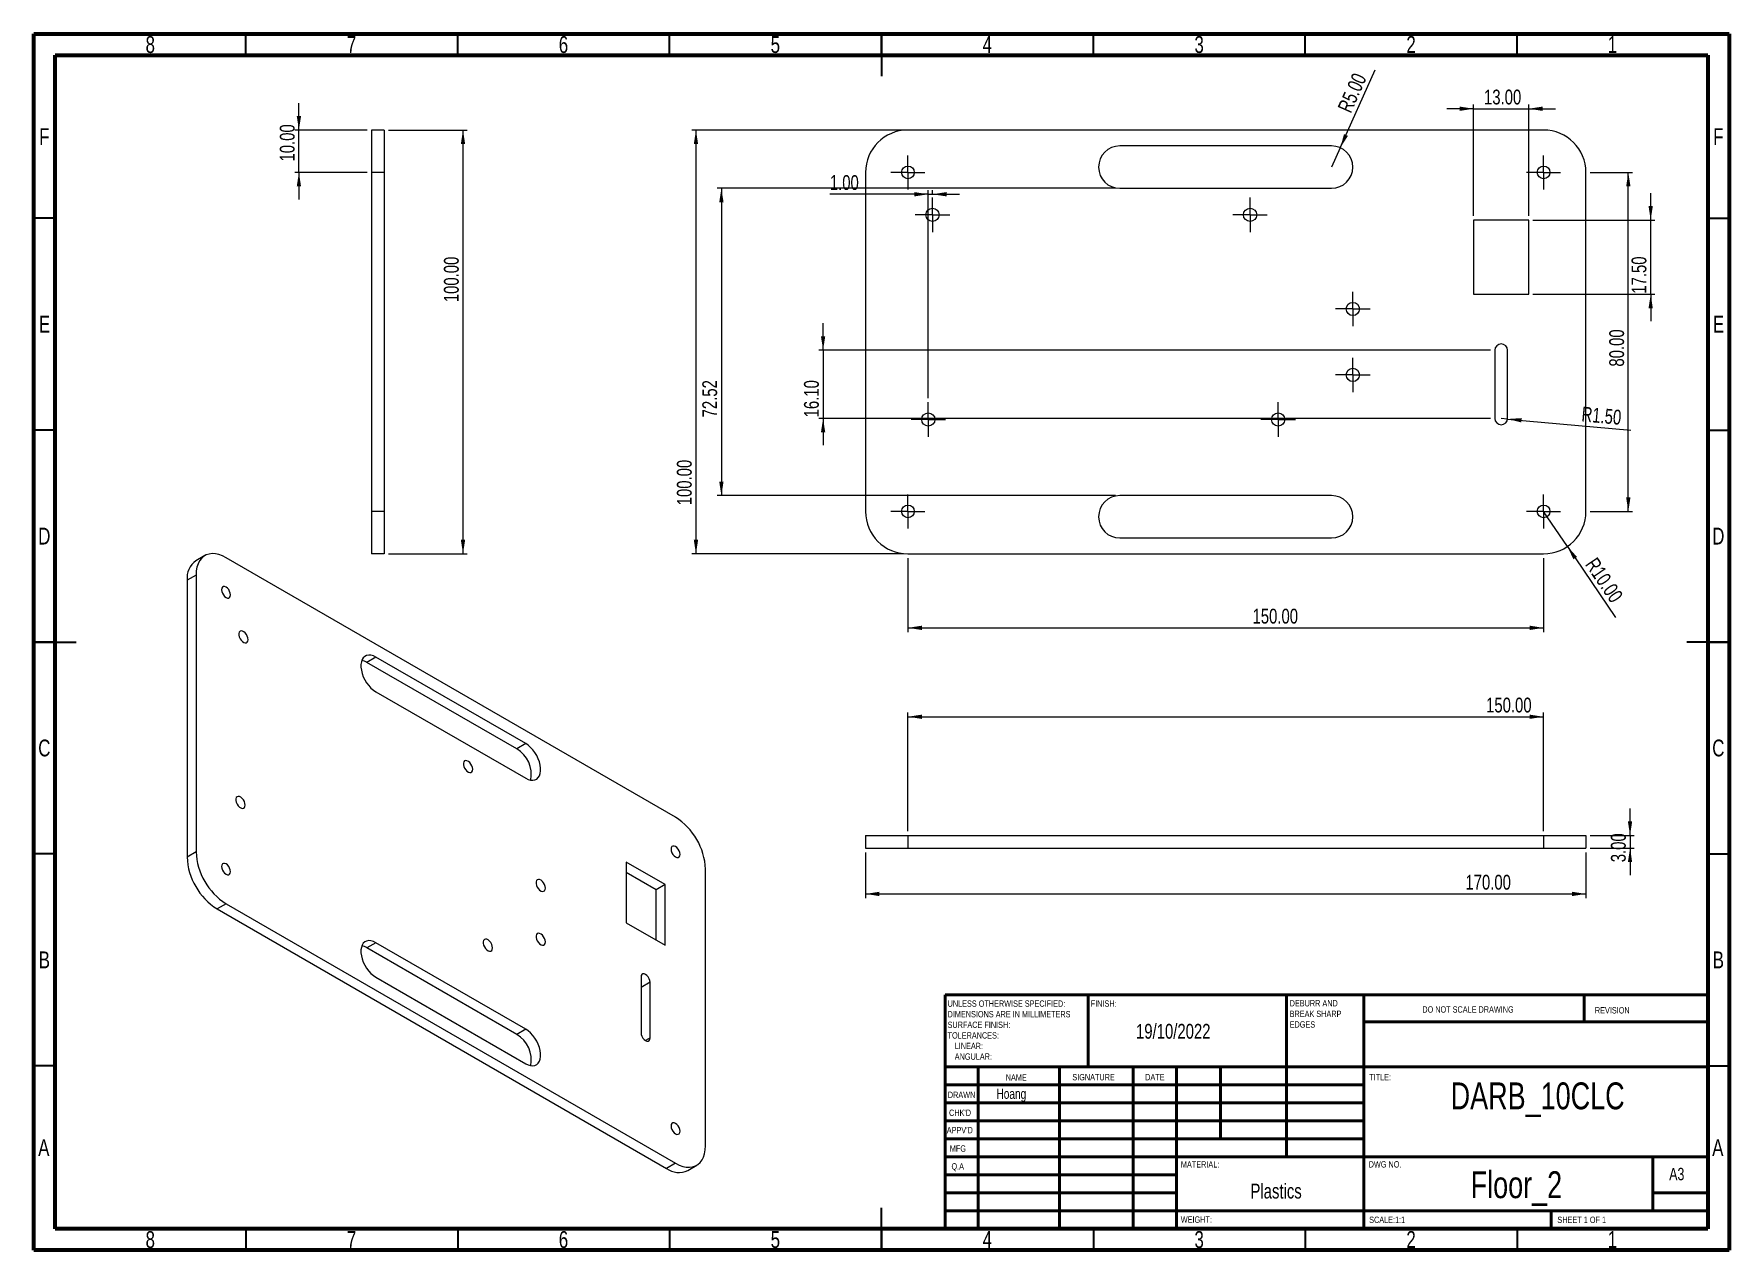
# Model space of a CAD drawing. Header units: millimetres. Extents: x 15 to 415, y 5 to 292.
import ezdxf

# ---------------------------------------------------------------- set-up
doc = ezdxf.new("R2010")
doc.units = ezdxf.units.MM
doc.styles.add('SLDTEXTSTYLE0', font='TXT', dxfattribs={"width": 0.75})
doc.styles.add('SLDTEXTSTYLE1', font='TXT', dxfattribs={"width": 0.686449})
doc.styles.add('SLDTEXTSTYLE2', font='TXT', dxfattribs={"width": 0.6875})
doc.dimstyles.new('SLDDIMSTYLE0', dxfattribs={"dimtxt": 3.5, "dimasz": 3.302, "dimexe": 0, "dimexo": 0.0625, "dimgap": 0.875, "dimtad": 1, "dimrnd": 1e-09, "dimzin": 4, "dimdsep": 46, "dimtxsty": 'SLDTEXTSTYLE0', "dimsah": 1, "dimcen": 0.09, "dimadec": 0, "dimazin": 1, "dimtfac": 1, "dimtofl": 0, "dimtmove": 0, "dimatfit": 3, "dimfxl": 0, "dimfrac": 2, "dimtolj": 1, "dimtzin": 12, "dimarcsym": 0})
doc.dimstyles.new('SLDDIMSTYLE1', dxfattribs={"dimtxt": 3.5, "dimasz": 3.302, "dimexe": 0, "dimexo": 0.0625, "dimgap": 0.875, "dimtad": 1, "dimrnd": 1e-09, "dimzin": 4, "dimdsep": 46, "dimtxsty": 'SLDTEXTSTYLE0', "dimsah": 1, "dimcen": 0, "dimadec": 0, "dimazin": 1, "dimtfac": 1, "dimtofl": 0, "dimtmove": 0, "dimatfit": 3, "dimfxl": 0, "dimfrac": 2, "dimtolj": 1, "dimtzin": 12, "dimarcsym": 0})
doc.dimstyles.new('SLDDIMSTYLE2', dxfattribs={"dimtxt": 3.5, "dimasz": 3.302, "dimexe": 0, "dimexo": 0.0625, "dimgap": 0.875, "dimtad": 1, "dimrnd": 1e-09, "dimzin": 4, "dimdsep": 46, "dimtxsty": 'SLDTEXTSTYLE0', "dimsah": 1, "dimcen": 0.09, "dimadec": 0, "dimazin": 1, "dimtfac": 1, "dimtmove": 0, "dimatfit": 0, "dimfxl": 0, "dimfrac": 2, "dimtolj": 1, "dimtzin": 12, "dimarcsym": 0})
doc.dimstyles.new('SLDDIMSTYLE3', dxfattribs={"dimtxt": 3.5, "dimasz": 3.302, "dimexe": 0, "dimexo": 0.0625, "dimgap": 0.875, "dimtad": 1, "dimrnd": 1e-09, "dimzin": 12, "dimdsep": 46, "dimtxsty": 'SLDTEXTSTYLE0', "dimsah": 1, "dimcen": 0.09, "dimadec": 0, "dimazin": 3, "dimtfac": 1, "dimtofl": 0, "dimtmove": 0, "dimatfit": 3, "dimfxl": 0, "dimfrac": 2, "dimtolj": 1, "dimtzin": 12, "dimarcsym": 0})

# ---------------------------------------------------------------- blocks, each defined once
blk = doc.blocks.new('SW_NOTE_0')
at = {"color": 0, "linetype": 'Continuous', "lineweight": 0, "char_height": 1.5, "attachment_point": 1, "style": 'SLDTEXTSTYLE0'}
for s, insert in [('UNLESS OTHERWISE SPECIFIED:', (0, 1.93)), ('SURFACE FINISH:', (0, -3.07)), ('DIMENSIONS ARE IN MILLIMETERS', (0, -0.57)), ('TOLERANCES:', (0, -5.57)), ('ANGULAR:', (1.69, -10.57)), ('LINEAR:', (1.69, -8.07))]:
    blk.add_mtext(s, dxfattribs=dict(at, insert=insert))
blk = doc.blocks.new('SW_NOTE_0_1')
at = {"color": 0, "linetype": 'Continuous', "lineweight": 0, "char_height": 1.5, "attachment_point": 1, "style": 'SLDTEXTSTYLE0'}
for s, insert in [('DEBURR AND', (0, 1.93)), ('BREAK SHARP', (0, -0.57)), ('EDGES', (0, -3.07))]:
    blk.add_mtext(s, dxfattribs=dict(at, insert=insert))
blk = doc.blocks.new('_D')
at = {"color": 7, "linetype": 'Continuous', "lineweight": 0}
for p, q in [((221.22, 168.31), (221.22, 150.84)), ((371.22, 168.31), (371.22, 150.84)), ((221.22, 151.84), (371.22, 151.84))]:
    blk.add_line(p, q, dxfattribs=at)
at = {"color": 7, "linetype": 'Continuous', "lineweight": 18}
for points in [[(221.22, 151.84), (224.52, 151.33), (224.52, 152.35)], [(371.22, 151.84), (367.92, 152.35), (367.92, 151.33)]]:
    blk.add_solid(points, dxfattribs=at)
at = {"color": 7, "linetype": 'Continuous', "lineweight": 18, "insert": (302.55, 156.35), "char_height": 3.5, "attachment_point": 1, "style": 'SLDTEXTSTYLE0'}
blk.add_mtext('150.00', dxfattribs=at)
blk = doc.blocks.new('_D_1')
at = {"color": 7, "linetype": 'Continuous', "lineweight": 0}
for q in [(371.22, 179.31), (388.22, 154.27)]:
    blk.add_line((376.84, 171.03), q, dxfattribs=at)
at = {"color": 7, "linetype": 'Continuous', "lineweight": 18}
blk.add_solid([(376.84, 171.03), (378.27, 168.02), (379.11, 168.59)], dxfattribs=at)
at = {"color": 7, "linetype": 'Continuous', "lineweight": 18, "insert": (383.8, 168.77), "char_height": 3.5, "attachment_point": 1, "rotation": 304.1779, "style": 'SLDTEXTSTYLE0'}
blk.add_mtext('R10.00', dxfattribs=at)
blk = doc.blocks.new('_D_2')
at = {"color": 7, "linetype": 'Continuous', "lineweight": 0}
for p, q in [((382.22, 259.31), (392.22, 259.31)), ((391.22, 179.31), (391.22, 259.31)), ((382.22, 179.31), (392.22, 179.31))]:
    blk.add_line(p, q, dxfattribs=at)
at = {"color": 7, "linetype": 'Continuous', "lineweight": 18}
for points in [[(391.22, 259.31), (390.71, 256), (391.73, 256)], [(391.22, 179.31), (391.73, 182.61), (390.71, 182.61)]]:
    blk.add_solid(points, dxfattribs=at)
at = {"color": 7, "linetype": 'Continuous', "lineweight": 18, "insert": (386.71, 213.49), "char_height": 3.5, "attachment_point": 1, "rotation": 90, "style": 'SLDTEXTSTYLE0'}
blk.add_mtext('80.00', dxfattribs=at)
blk = doc.blocks.new('_D_3')
at = {"color": 7, "linetype": 'Continuous', "lineweight": 0}
for p, q in [((354.72, 274.34), (348.37, 274.34)), ((354.72, 249.06), (354.72, 275.34)), ((354.72, 274.34), (367.72, 274.34)), ((367.72, 249.06), (367.72, 275.34)), ((367.72, 274.34), (374.07, 274.34))]:
    blk.add_line(p, q, dxfattribs=at)
at = {"color": 7, "linetype": 'Continuous', "lineweight": 18}
for points in [[(354.72, 274.34), (351.42, 274.85), (351.42, 273.83)], [(367.72, 274.34), (371.02, 273.83), (371.02, 274.85)]]:
    blk.add_solid(points, dxfattribs=at)
at = {"color": 7, "linetype": 'Continuous', "lineweight": 18, "insert": (357.17, 278.85), "char_height": 3.5, "attachment_point": 1, "style": 'SLDTEXTSTYLE0'}
blk.add_mtext('13.00', dxfattribs=at)
blk = doc.blocks.new('_D_4')
at = {"color": 7, "linetype": 'Continuous', "lineweight": 0}
for p, q in [((396.5, 248.06), (396.5, 254.41)), ((368.72, 248.06), (397.5, 248.06)), ((396.5, 230.56), (396.5, 248.06)), ((368.72, 230.56), (397.5, 230.56)), ((396.5, 230.56), (396.5, 224.21))]:
    blk.add_line(p, q, dxfattribs=at)
at = {"color": 7, "linetype": 'Continuous', "lineweight": 18}
for points in [[(396.5, 248.06), (397, 251.36), (395.99, 251.36)], [(396.5, 230.56), (395.99, 227.25), (397, 227.25)]]:
    blk.add_solid(points, dxfattribs=at)
at = {"color": 7, "linetype": 'Continuous', "lineweight": 18, "insert": (391.98, 230.69), "char_height": 3.5, "attachment_point": 1, "rotation": 90, "style": 'SLDTEXTSTYLE0'}
blk.add_mtext('17.50', dxfattribs=at)
blk = doc.blocks.new('_D_5')
at = {"color": 7, "linetype": 'Continuous', "lineweight": 0}
for p, q in [((201.22, 217.36), (201.22, 223.71)), ((358.72, 217.36), (200.22, 217.36)), ((201.22, 217.36), (201.22, 201.26)), ((358.72, 201.26), (200.22, 201.26)), ((201.22, 201.26), (201.22, 194.91))]:
    blk.add_line(p, q, dxfattribs=at)
at = {"color": 7, "linetype": 'Continuous', "lineweight": 18}
for points in [[(201.22, 217.36), (201.73, 220.66), (200.71, 220.66)], [(201.22, 201.26), (200.71, 197.95), (201.73, 197.95)]]:
    blk.add_solid(points, dxfattribs=at)
at = {"color": 7, "linetype": 'Continuous', "lineweight": 18, "insert": (196.71, 201.51), "char_height": 3.5, "attachment_point": 1, "rotation": 90, "style": 'SLDTEXTSTYLE0'}
blk.add_mtext('16.10', dxfattribs=at)
blk = doc.blocks.new('_D_6')
at = {"color": 7, "linetype": 'Continuous', "lineweight": 0}
for q in [(361.22, 201.26), (391.81, 198.52)]:
    blk.add_line((362.72, 201.12), q, dxfattribs=at)
at = {"color": 7, "linetype": 'Continuous', "lineweight": 18}
blk.add_solid([(362.72, 201.12), (365.96, 200.32), (366.05, 201.33)], dxfattribs=at)
at = {"color": 7, "linetype": 'Continuous', "lineweight": 18, "insert": (380.38, 204.06), "char_height": 3.5, "attachment_point": 1, "rotation": 354.8936, "style": 'SLDTEXTSTYLE0'}
blk.add_mtext('R1.50', dxfattribs=at)
blk = doc.blocks.new('_D_7')
at = {"color": 7, "linetype": 'Continuous', "lineweight": 0}
for p, q in [((226.04, 254.16), (202.81, 254.16)), ((226.04, 206.07), (226.04, 255.16)), ((226.04, 254.16), (227.04, 254.16)), ((227.04, 254.37), (227.04, 255.16)), ((227.04, 254.16), (233.39, 254.16))]:
    blk.add_line(p, q, dxfattribs=at)
at = {"color": 7, "linetype": 'Continuous', "lineweight": 18}
for points in [[(226.04, 254.16), (222.74, 254.67), (222.74, 253.65)], [(227.04, 254.16), (230.34, 253.65), (230.34, 254.67)]]:
    blk.add_solid(points, dxfattribs=at)
at = {"color": 7, "linetype": 'Continuous', "lineweight": 18, "insert": (202.81, 258.67), "char_height": 3.5, "attachment_point": 1, "style": 'SLDTEXTSTYLE0'}
blk.add_mtext('1.00', dxfattribs=at)
blk = doc.blocks.new('_D_8')
at = {"color": 7, "linetype": 'Continuous', "lineweight": 0}
for p, q in [((220.22, 269.31), (170.22, 269.31)), ((171.22, 269.31), (171.22, 169.31)), ((220.22, 169.31), (170.22, 169.31))]:
    blk.add_line(p, q, dxfattribs=at)
at = {"color": 7, "linetype": 'Continuous', "lineweight": 18}
for points in [[(171.22, 269.31), (170.71, 266), (171.73, 266)], [(171.22, 169.31), (171.73, 172.61), (170.71, 172.61)]]:
    blk.add_solid(points, dxfattribs=at)
at = {"color": 7, "linetype": 'Continuous', "lineweight": 18, "insert": (166.71, 180.76), "char_height": 3.5, "attachment_point": 1, "rotation": 90, "style": 'SLDTEXTSTYLE0'}
blk.add_mtext('100.00', dxfattribs=at)
blk = doc.blocks.new('_D_9')
at = {"color": 7, "linetype": 'Continuous', "lineweight": 0}
for p, q in [((270.22, 255.56), (176.22, 255.56)), ((177.22, 255.56), (177.22, 183.05)), ((270.22, 183.05), (176.22, 183.05))]:
    blk.add_line(p, q, dxfattribs=at)
at = {"color": 7, "linetype": 'Continuous', "lineweight": 18}
for points in [[(177.22, 255.56), (176.71, 252.26), (177.73, 252.26)], [(177.22, 183.05), (177.73, 186.35), (176.71, 186.35)]]:
    blk.add_solid(points, dxfattribs=at)
at = {"color": 7, "linetype": 'Continuous', "lineweight": 18, "insert": (172.71, 201.51), "char_height": 3.5, "attachment_point": 1, "rotation": 90, "style": 'SLDTEXTSTYLE0'}
blk.add_mtext('72.52', dxfattribs=at)
blk = doc.blocks.new('_D_10')
at = {"color": 7, "linetype": 'Continuous', "lineweight": 0}
for q in [(331.46, 283.55), (321.22, 260.56)]:
    blk.add_line((323.26, 265.13), q, dxfattribs=at)
at = {"color": 7, "linetype": 'Continuous', "lineweight": 18}
blk.add_solid([(323.26, 265.13), (325.06, 267.94), (324.13, 268.35)], dxfattribs=at)
at = {"color": 7, "linetype": 'Continuous', "lineweight": 18, "insert": (322.53, 274.52), "char_height": 3.5, "attachment_point": 1, "rotation": 65.9981, "style": 'SLDTEXTSTYLE0'}
blk.add_mtext('R5.00', dxfattribs=at)
blk = doc.blocks.new('SW_CENTERMARKSYMBOL_0')
at = {"color": 0, "linetype": 'Continuous', "lineweight": 18}
for p, q in [((0, 2.5), (0, 4)), ((-2.5, 0), (-4, 0)), ((0, 0), (-2.5, 0)), ((0, 0), (0, 2.5)), ((0, 0), (0, -2.5)), ((0, 0), (2.5, 0)), ((2.5, 0), (4, 0)), ((0, -2.5), (0, -4))]:
    blk.add_line(p, q, dxfattribs=at)
blk = doc.blocks.new('SW_CENTERMARKSYMBOL_1')
at = {"color": 0, "linetype": 'Continuous', "lineweight": 18}
for p, q in [((0, 2.5), (0, 4)), ((-2.5, 0), (-4, 0)), ((0, 0), (-2.5, 0)), ((0, 0), (0, 2.5)), ((0, 0), (0, -2.5)), ((0, 0), (2.5, 0)), ((2.5, 0), (4, 0)), ((0, -2.5), (0, -4))]:
    blk.add_line(p, q, dxfattribs=at)
blk = doc.blocks.new('SW_CENTERMARKSYMBOL_2')
at = {"color": 0, "linetype": 'Continuous', "lineweight": 18}
for p, q in [((-2.5, 0), (-4, 0)), ((0, 0), (-2.5, 0)), ((0, 2.5), (0, 4)), ((0, 0), (0, 2.5)), ((0, 0), (0, -2.5)), ((0, 0), (2.5, 0)), ((2.5, 0), (4, 0)), ((0, -2.5), (0, -4))]:
    blk.add_line(p, q, dxfattribs=at)
blk = doc.blocks.new('SW_CENTERMARKSYMBOL_3')
at = {"color": 0, "linetype": 'Continuous', "lineweight": 18}
for p, q in [((0, 2.5), (0, 4)), ((-2.5, 0), (-4, 0)), ((0, 0), (-2.5, 0)), ((0, 0), (0, 2.5)), ((0, 0), (0, -2.5)), ((0, 0), (2.5, 0)), ((2.5, 0), (4, 0)), ((0, -2.5), (0, -4))]:
    blk.add_line(p, q, dxfattribs=at)
blk = doc.blocks.new('SW_CENTERMARKSYMBOL_4')
at = {"color": 0, "linetype": 'Continuous', "lineweight": 18}
for p, q in [((0, 2.5), (0, 4.06)), ((-2.5, 0), (-4.06, 0)), ((0, 0), (-2.5, 0)), ((0, 0), (0, 2.5)), ((0, 0), (0, -2.5)), ((0, 0), (2.5, 0)), ((2.5, 0), (4.06, 0)), ((0, -2.5), (0, -4.06))]:
    blk.add_line(p, q, dxfattribs=at)
blk = doc.blocks.new('SW_CENTERMARKSYMBOL_5')
at = {"color": 0, "linetype": 'Continuous', "lineweight": 18}
for p, q in [((0, 2.5), (0, 4.06)), ((-2.5, 0), (-4.06, 0)), ((0, 0), (-2.5, 0)), ((0, 0), (0, 2.5)), ((0, 0), (0, -2.5)), ((0, 0), (2.5, 0)), ((2.5, 0), (4.06, 0)), ((0, -2.5), (0, -4.06))]:
    blk.add_line(p, q, dxfattribs=at)
blk = doc.blocks.new('SW_CENTERMARKSYMBOL_6')
at = {"color": 0, "linetype": 'Continuous', "lineweight": 18}
for p, q in [((0, 2.5), (0, 4.06)), ((-2.5, 0), (-4.06, 0)), ((0, 0), (-2.5, 0)), ((0, 0), (0, 2.5)), ((0, 0), (0, -2.5)), ((0, 0), (2.5, 0)), ((2.5, 0), (4.06, 0)), ((0, -2.5), (0, -4.06))]:
    blk.add_line(p, q, dxfattribs=at)
blk = doc.blocks.new('SW_CENTERMARKSYMBOL_7')
at = {"color": 0, "linetype": 'Continuous', "lineweight": 18}
for p, q in [((0, 2.5), (0, 4.06)), ((-2.5, 0), (-4.06, 0)), ((0, 0), (-2.5, 0)), ((0, 0), (0, 2.5)), ((0, 0), (0, -2.5)), ((0, 0), (2.5, 0)), ((2.5, 0), (4.06, 0)), ((0, -2.5), (0, -4.06))]:
    blk.add_line(p, q, dxfattribs=at)
blk = doc.blocks.new('SW_CENTERMARKSYMBOL_8')
at = {"color": 0, "linetype": 'Continuous', "lineweight": 18}
for p, q in [((0, 2.5), (0, 4.06)), ((-2.5, 0), (-4.06, 0)), ((0, 0), (-2.5, 0)), ((0, 0), (0, 2.5)), ((0, 0), (0, -2.5)), ((0, 0), (2.5, 0)), ((2.5, 0), (4.06, 0)), ((0, -2.5), (0, -4.06))]:
    blk.add_line(p, q, dxfattribs=at)
blk = doc.blocks.new('SW_CENTERMARKSYMBOL_9')
at = {"color": 0, "linetype": 'Continuous', "lineweight": 18}
for p, q in [((0, 2.5), (0, 4.06)), ((-2.5, 0), (-4.06, 0)), ((0, 0), (-2.5, 0)), ((0, 0), (0, 2.5)), ((0, 0), (0, -2.5)), ((0, 0), (2.5, 0)), ((2.5, 0), (4.06, 0)), ((0, -2.5), (0, -4.06))]:
    blk.add_line(p, q, dxfattribs=at)
blk = doc.blocks.new('_D_11')
at = {"color": 7, "linetype": 'Continuous', "lineweight": 0}
for p, q in [((98.67, 269.31), (117.25, 269.31)), ((116.25, 269.31), (116.25, 169.31)), ((98.67, 169.31), (117.25, 169.31))]:
    blk.add_line(p, q, dxfattribs=at)
at = {"color": 7, "linetype": 'Continuous', "lineweight": 18}
for points in [[(116.25, 269.31), (115.74, 266), (116.76, 266)], [(116.25, 169.31), (116.76, 172.61), (115.74, 172.61)]]:
    blk.add_solid(points, dxfattribs=at)
at = {"color": 7, "linetype": 'Continuous', "lineweight": 18, "insert": (111.74, 228.69), "char_height": 3.5, "attachment_point": 1, "rotation": 90, "style": 'SLDTEXTSTYLE0'}
blk.add_mtext('100.00', dxfattribs=at)
blk = doc.blocks.new('_D_12')
at = {"color": 7, "linetype": 'Continuous', "lineweight": 0}
for p, q in [((77.53, 269.31), (77.53, 275.66)), ((93.67, 269.31), (76.53, 269.31)), ((77.53, 259.31), (77.53, 269.31)), ((93.67, 259.31), (76.53, 259.31)), ((77.53, 259.31), (77.53, 252.96))]:
    blk.add_line(p, q, dxfattribs=at)
at = {"color": 7, "linetype": 'Continuous', "lineweight": 18}
for points in [[(77.53, 269.31), (78.04, 272.61), (77.02, 272.61)], [(77.53, 259.31), (77.02, 256), (78.04, 256)]]:
    blk.add_solid(points, dxfattribs=at)
at = {"color": 7, "linetype": 'Continuous', "lineweight": 18, "insert": (73.02, 261.89), "char_height": 3.5, "attachment_point": 1, "rotation": 90, "style": 'SLDTEXTSTYLE0'}
blk.add_mtext('10.00', dxfattribs=at)
blk = doc.blocks.new('_D_13')
at = {"color": 7, "linetype": 'Continuous', "lineweight": 0}
for p, q in [((211.22, 98.86), (211.22, 88.05)), ((381.22, 98.86), (381.22, 88.05)), ((211.22, 89.05), (381.22, 89.05))]:
    blk.add_line(p, q, dxfattribs=at)
at = {"color": 7, "linetype": 'Continuous', "lineweight": 18}
for points in [[(211.22, 89.05), (214.52, 88.54), (214.52, 89.56)], [(381.22, 89.05), (377.92, 89.56), (377.92, 88.54)]]:
    blk.add_solid(points, dxfattribs=at)
at = {"color": 7, "linetype": 'Continuous', "lineweight": 18, "insert": (352.78, 93.56), "char_height": 3.5, "attachment_point": 1, "style": 'SLDTEXTSTYLE0'}
blk.add_mtext('170.00', dxfattribs=at)
blk = doc.blocks.new('_D_14')
at = {"color": 7, "linetype": 'Continuous', "lineweight": 0}
for p, q in [((391.63, 102.86), (391.63, 109.21)), ((382.22, 102.86), (392.63, 102.86)), ((391.63, 102.86), (391.63, 99.86)), ((382.22, 99.86), (392.63, 99.86)), ((391.63, 99.86), (391.63, 93.51))]:
    blk.add_line(p, q, dxfattribs=at)
at = {"color": 7, "linetype": 'Continuous', "lineweight": 18}
for points in [[(391.63, 102.86), (392.13, 106.16), (391.12, 106.16)], [(391.63, 99.86), (391.12, 96.55), (392.13, 96.55)]]:
    blk.add_solid(points, dxfattribs=at)
at = {"color": 7, "linetype": 'Continuous', "lineweight": 18, "insert": (387.11, 96.53), "char_height": 3.5, "attachment_point": 1, "rotation": 90, "style": 'SLDTEXTSTYLE0'}
blk.add_mtext('3.00', dxfattribs=at)
blk = doc.blocks.new('_D_15')
at = {"color": 7, "linetype": 'Continuous', "lineweight": 0}
for p, q in [((221.22, 103.86), (221.22, 131.86)), ((221.22, 130.86), (371.22, 130.86)), ((371.22, 103.86), (371.22, 131.86))]:
    blk.add_line(p, q, dxfattribs=at)
at = {"color": 7, "linetype": 'Continuous', "lineweight": 18}
for points in [[(221.22, 130.86), (224.52, 130.35), (224.52, 131.36)], [(371.22, 130.86), (367.92, 131.36), (367.92, 130.35)]]:
    blk.add_solid(points, dxfattribs=at)
at = {"color": 7, "linetype": 'Continuous', "lineweight": 18, "insert": (357.66, 135.37), "char_height": 3.5, "attachment_point": 1, "style": 'SLDTEXTSTYLE0'}
blk.add_mtext('150.00', dxfattribs=at)

msp = doc.modelspace()

# ---------------------------------------------------------------- linework, layer by layer
at = {"color": 7, "linetype": 'Continuous', "lineweight": 70}
for p, q in [((15, 5), (15, 292)), ((15, 292), (415, 292)), ((415, 292), (415, 5)), ((20, 10), (20, 287)), ((20, 287), (410, 287)), ((410, 287), (410, 10)), ((410, 10), (20, 10)), ((415, 5), (15, 5))]:
    msp.add_line(p, q, dxfattribs=at)
at = {"color": 7, "linetype": 'Continuous', "lineweight": 35}
for p, q in [((65, 287), (65, 292)), ((115, 287), (115, 292)), ((165, 287), (165, 292)), ((215, 292), (215, 282)), ((215, 287), (215, 292)), ((265, 287), (265, 292)), ((315, 287), (315, 292)), ((365, 287), (365, 292)), ((20, 248.5), (15, 248.5)), ((410, 248.5), (415, 248.5)), ((20, 198.5), (15, 198.5)), ((410, 198.5), (415, 198.5)), ((15, 148.5), (25, 148.5)), ((20, 148.5), (15, 148.5)), ((415, 148.5), (405, 148.5)), ((410, 148.5), (415, 148.5)), ((20, 98.5), (15, 98.5)), ((410, 98.5), (415, 98.5)), ((20, 48.5), (15, 48.5)), ((410, 48.5), (415, 48.5)), ((215, 5), (215, 15)), ((65, 10), (65, 5)), ((115, 10), (115, 5)), ((165, 10), (165, 5)), ((215, 10), (215, 5)), ((265, 10), (265, 5)), ((315, 10), (315, 5)), ((365, 10), (365, 5))]:
    msp.add_line(p, q, dxfattribs=at)
at = {"color": 7, "linetype": 'Continuous', "lineweight": 25}
for p, q in [((97.673, 269.306), (94.673, 269.306)), ((94.673, 269.306), (94.673, 259.306)), ((97.673, 269.306), (97.673, 259.306)), ((371.221, 269.306), (221.221, 269.306)), ((321.221, 265.563), (271.221, 265.563)), ((97.673, 259.306), (94.673, 259.306)), ((94.673, 259.306), (94.673, 179.306)), ((97.673, 259.306), (97.673, 179.306)), ((211.221, 259.306), (211.221, 179.306)), ((381.221, 179.306), (381.221, 259.306)), ((271.221, 255.563), (321.221, 255.563)), ((367.721, 248.056), (354.721, 248.056)), ((354.721, 248.056), (354.721, 230.556)), ((367.721, 230.556), (367.721, 248.056)), ((354.721, 230.556), (367.721, 230.556)), ((359.721, 217.356), (359.721, 201.256)), ((362.721, 201.256), (362.721, 217.356)), ((321.221, 183.048), (271.221, 183.048)), ((97.673, 179.306), (94.673, 179.306)), ((94.673, 179.306), (94.673, 169.306)), ((97.673, 179.306), (97.673, 169.306)), ((271.221, 173.048), (321.221, 173.048)), ((55.334, 168.887), (53.213, 167.662)), ((166.4, 107.161), (60.334, 168.392)), ((97.673, 169.306), (94.673, 169.306)), ((221.221, 169.306), (371.221, 169.306)), ((53.263, 164.308), (51.142, 163.084)), ((53.263, 164.308), (53.263, 98.985)), ((51.142, 163.084), (51.142, 97.76)), ((95.689, 144.926), (93.568, 143.701)), ((131.045, 124.516), (95.689, 144.926)), ((128.923, 123.291), (93.568, 143.701)), ((95.689, 136.76), (131.045, 116.35)), ((131.045, 124.516), (128.923, 123.291)), ((211.221, 102.856), (211.221, 99.856)), ((211.221, 102.856), (221.221, 102.856)), ((221.221, 102.856), (221.221, 99.856)), ((221.221, 102.856), (371.221, 102.856)), ((371.221, 102.856), (371.221, 99.856)), ((371.221, 102.856), (381.221, 102.856)), ((381.221, 102.856), (381.221, 99.856)), ((53.263, 98.985), (51.142, 97.76)), ((163.925, 91.238), (154.733, 96.545)), ((154.733, 96.545), (154.733, 82.255)), ((211.221, 99.856), (221.221, 99.856)), ((221.221, 99.856), (371.221, 99.856)), ((371.221, 99.856), (381.221, 99.856)), ((161.804, 90.014), (154.733, 94.096)), ((173.471, 29.59), (173.471, 94.914)), ((163.925, 91.238), (161.804, 90.014)), ((161.804, 78.173), (161.804, 90.014)), ((163.925, 76.949), (163.925, 91.238)), ((60.334, 86.738), (58.213, 85.513)), ((58.213, 85.513), (164.279, 24.282)), ((60.334, 86.738), (166.4, 25.507)), ((154.733, 82.255), (163.925, 76.949)), ((95.689, 77.548), (93.568, 76.324)), ((128.923, 55.914), (93.568, 76.324)), ((131.045, 57.138), (95.689, 77.548)), ((95.689, 69.383), (131.045, 48.973)), ((158.268, 69.436), (158.268, 56.29)), ((160.39, 68.211), (158.268, 66.987)), ((160.39, 55.065), (160.39, 68.211)), ((131.045, 57.138), (128.923, 55.914)), ((166.4, 25.507), (164.279, 24.282)), ((169.278, 23.787), (171.4, 25.012))]:
    msp.add_line(p, q, dxfattribs=at)
at = {"color": 7, "linetype": 'Continuous', "lineweight": 50}
for p, q in [((230, 65.25), (410, 65.25)), ((230, 65.25), (230, 10)), ((263.8, 48.25), (263.8, 65.25)), ((310.6, 65.25), (310.6, 27)), ((328.8, 65.25), (328.8, 10)), ((380.8, 58.875), (380.8, 65.25)), ((410, 58.875), (328.8, 58.875)), ((410, 48.25), (230, 48.25)), ((237.8, 48.25), (237.8, 10)), ((256.991, 48.25), (256.991, 10)), ((274.399, 48.25), (274.399, 10)), ((284.6, 10), (284.6, 48.25)), ((295, 31.25), (295, 48.25)), ((328.8, 44), (230, 44)), ((328.8, 39.75), (230, 39.75)), ((328.8, 35.5), (230, 35.5)), ((328.8, 31.25), (230, 31.25)), ((284.6, 27), (230, 27)), ((284.6, 27), (410, 27)), ((397, 14.25), (397, 27)), ((284.6, 22.75), (230, 22.75)), ((284.6, 18.5), (230, 18.5)), ((410, 18.5), (397, 18.5)), ((230, 14.25), (410, 14.25)), ((373, 10), (373, 14.25))]:
    msp.add_line(p, q, dxfattribs=at)
at = {"color": 8, "linetype": 'Continuous', "lineweight": 25}
msp.add_line((160.39, 55.065), (159.329, 54.453), dxfattribs=at)
at = {"color": 7, "linetype": 'Continuous', "lineweight": 25, "flags": 128}
for points in [[(60.334, 168.392), (59.482, 168.824), (58.642, 169.131), (57.827, 169.309), (57.048, 169.353), (56.317, 169.265), (55.645, 169.045), (55.041, 168.696), (54.515, 168.224), (54.073, 167.635), (53.722, 166.938), (53.468, 166.144), (53.314, 165.263), (53.263, 164.308)], [(61.395, 159.614), (61.343, 160.022), (61.192, 160.451), (60.957, 160.857), (60.662, 161.202), (60.334, 161.451), (60.006, 161.58), (59.711, 161.577), (59.476, 161.441), (59.325, 161.187), (59.273, 160.839), (59.325, 160.43), (59.476, 160.002), (59.711, 159.595), (60.006, 159.251), (60.334, 159.001), (60.662, 158.872), (60.957, 158.875), (61.192, 159.011), (61.343, 159.265), (61.395, 159.614)], [(65.552, 149.048), (65.503, 149.452), (65.361, 149.876), (65.137, 150.284), (64.852, 150.638), (64.532, 150.908), (64.204, 151.069), (63.898, 151.107), (63.641, 151.018), (63.455, 150.811), (63.359, 150.505), (63.359, 150.125), (63.455, 149.706), (63.641, 149.285), (63.898, 148.9), (64.204, 148.585), (64.532, 148.367), (64.852, 148.267), (65.137, 148.292), (65.361, 148.441), (65.503, 148.701), (65.552, 149.048)], [(95.689, 144.926), (95.107, 145.206), (94.541, 145.367), (94.007, 145.405), (93.518, 145.319), (93.088, 145.11), (92.729, 144.785), (92.452, 144.352), (92.262, 143.824), (92.166, 143.214), (92.166, 142.54), (92.262, 141.819), (92.452, 141.072), (92.729, 140.319), (93.088, 139.58), (93.518, 138.875), (94.007, 138.224), (94.541, 137.644), (95.107, 137.152), (95.689, 136.76)], [(131.045, 116.35), (131.627, 116.07), (132.193, 115.909), (132.727, 115.871), (133.216, 115.957), (133.646, 116.166), (134.004, 116.491), (134.282, 116.924), (134.472, 117.452), (134.568, 118.062), (134.568, 118.736), (134.472, 119.457), (134.282, 120.204), (134.004, 120.957), (133.646, 121.696), (133.216, 122.401), (132.727, 123.052), (132.193, 123.632), (131.627, 124.124), (131.045, 124.516)], [(118.536, 118.462), (118.487, 118.865), (118.344, 119.29), (118.121, 119.697), (117.836, 120.051), (117.515, 120.321), (117.187, 120.482), (116.881, 120.52), (116.624, 120.432), (116.439, 120.225), (116.342, 119.918), (116.342, 119.538), (116.439, 119.119), (116.624, 118.699), (116.881, 118.314), (117.187, 117.998), (117.515, 117.78), (117.836, 117.68), (118.121, 117.705), (118.344, 117.855), (118.487, 118.114), (118.536, 118.462)], [(64.845, 110.018), (64.796, 110.421), (64.654, 110.846), (64.43, 111.253), (64.145, 111.607), (63.825, 111.877), (63.497, 112.038), (63.191, 112.076), (62.934, 111.988), (62.748, 111.781), (62.651, 111.474), (62.651, 111.094), (62.748, 110.675), (62.934, 110.255), (63.191, 109.87), (63.497, 109.554), (63.825, 109.336), (64.145, 109.236), (64.43, 109.261), (64.654, 109.411), (64.796, 109.67), (64.845, 110.018)], [(167.461, 98.383), (167.409, 98.792), (167.258, 99.22), (167.023, 99.627), (166.728, 99.971), (166.4, 100.22), (166.072, 100.35), (165.777, 100.346), (165.542, 100.211), (165.391, 99.956), (165.339, 99.608), (165.391, 99.199), (165.542, 98.771), (165.777, 98.365), (166.072, 98.02), (166.4, 97.771), (166.728, 97.642), (167.023, 97.645), (167.258, 97.78), (167.409, 98.035), (167.461, 98.383)], [(61.395, 94.291), (61.343, 94.699), (61.192, 95.127), (60.957, 95.534), (60.662, 95.879), (60.334, 96.128), (60.006, 96.257), (59.711, 96.254), (59.476, 96.118), (59.325, 95.864), (59.273, 95.515), (59.325, 95.107), (59.476, 94.678), (59.711, 94.272), (60.006, 93.927), (60.334, 93.678), (60.662, 93.549), (60.957, 93.552), (61.192, 93.688), (61.343, 93.942), (61.395, 94.291)], [(135.683, 90.419), (135.634, 90.823), (135.492, 91.247), (135.268, 91.655), (134.983, 92.009), (134.663, 92.278), (134.335, 92.439), (134.029, 92.477), (133.772, 92.389), (133.586, 92.182), (133.489, 91.875), (133.489, 91.496), (133.586, 91.077), (133.772, 90.656), (134.029, 90.271), (134.335, 89.956), (134.663, 89.738), (134.983, 89.637), (135.268, 89.663), (135.492, 89.812), (135.634, 90.072), (135.683, 90.419)], [(95.689, 77.548), (95.107, 77.829), (94.541, 77.99), (94.007, 78.028), (93.518, 77.941), (93.088, 77.732), (92.729, 77.407), (92.452, 76.975), (92.262, 76.446), (92.166, 75.837), (92.166, 75.163), (92.262, 74.442), (92.452, 73.695), (92.729, 72.941), (93.088, 72.202), (93.518, 71.497), (94.007, 70.846), (94.541, 70.267), (95.107, 69.775), (95.689, 69.383)], [(123.217, 76.32), (123.168, 76.724), (123.025, 77.148), (122.802, 77.556), (122.517, 77.91), (122.196, 78.18), (121.868, 78.341), (121.562, 78.379), (121.305, 78.29), (121.12, 78.084), (121.023, 77.777), (121.023, 77.397), (121.12, 76.978), (121.305, 76.557), (121.562, 76.172), (121.868, 75.857), (122.196, 75.639), (122.517, 75.539), (122.802, 75.564), (123.025, 75.713), (123.168, 75.973), (123.217, 76.32)], [(135.683, 77.714), (135.634, 78.117), (135.492, 78.542), (135.268, 78.949), (134.983, 79.304), (134.663, 79.573), (134.335, 79.734), (134.029, 79.772), (133.772, 79.684), (133.586, 79.477), (133.489, 79.17), (133.489, 78.79), (133.586, 78.372), (133.772, 77.951), (134.029, 77.566), (134.335, 77.25), (134.663, 77.033), (134.983, 76.932), (135.268, 76.958), (135.492, 77.107), (135.634, 77.366), (135.683, 77.714)], [(160.39, 68.211), (160.338, 68.62), (160.187, 69.048), (159.952, 69.455), (159.657, 69.799), (159.329, 70.049), (159.001, 70.178), (158.705, 70.175), (158.471, 70.039), (158.32, 69.785), (158.268, 69.436)], [(131.045, 48.973), (131.627, 48.692), (132.193, 48.531), (132.727, 48.493), (133.216, 48.58), (133.646, 48.789), (134.004, 49.114), (134.282, 49.546), (134.472, 50.075), (134.568, 50.684), (134.568, 51.359), (134.472, 52.079), (134.282, 52.826), (134.004, 53.58), (133.646, 54.319), (133.216, 55.024), (132.727, 55.675), (132.193, 56.254), (131.627, 56.747), (131.045, 57.138)], [(158.268, 56.29), (158.32, 55.881), (158.471, 55.453), (158.705, 55.046), (159.001, 54.702), (159.329, 54.453), (159.657, 54.323), (159.952, 54.327), (160.187, 54.462), (160.338, 54.717), (160.39, 55.065)], [(167.461, 33.06), (167.409, 33.468), (167.258, 33.897), (167.023, 34.303), (166.728, 34.648), (166.4, 34.897), (166.072, 35.026), (165.777, 35.023), (165.542, 34.888), (165.391, 34.633), (165.339, 34.285), (165.391, 33.876), (165.542, 33.448), (165.777, 33.041), (166.072, 32.697), (166.4, 32.448), (166.728, 32.318), (167.023, 32.322), (167.258, 32.457), (167.409, 32.712), (167.461, 33.06)], [(166.4, 25.507), (167.252, 25.074), (168.092, 24.767), (168.907, 24.59), (169.686, 24.545), (170.417, 24.633), (171.089, 24.854), (171.693, 25.202), (172.219, 25.674), (172.661, 26.263), (173.012, 26.96), (173.266, 27.755), (173.42, 28.636), (173.471, 29.59)]]:
    msp.add_lwpolyline(points, dxfattribs=at)
at = {"color": 7, "linetype": 'Continuous', "lineweight": 25}
for centre, radius in [((221.221, 259.306), 1.5), ((371.221, 259.306), 1.5), ((227.041, 249.306), 1.56), ((301.971, 249.306), 1.56), ((326.221, 227.086), 1.56), ((326.221, 211.526), 1.56), ((226.041, 201.006), 1.56), ((308.591, 201.006), 1.56), ((221.221, 179.306), 1.5), ((371.221, 179.306), 1.5)]:
    msp.add_circle(centre, radius, dxfattribs=at)
for centre, radius, start, end in [((221.221, 259.306), 10, 90, 180), ((371.221, 259.306), 10, 0, 90), ((271.221, 260.563), 5, 90, 270), ((321.221, 260.563), 5, 270, 90), ((361.221, 217.356), 1.5, 0, 180), ((361.221, 201.256), 1.5, 180, 0), ((271.221, 178.048), 5, 90, 270), ((321.221, 178.048), 5, 270, 90), ((221.221, 179.306), 10, 180, 270), ((371.221, 179.306), 10, 270, 0), ((56.237, 163.536), 5.116, 126.24035, 185.07184), ((91.79, 140.786), 3.415, 58.61168, 80.29844), ((125.366, 117.248), 7.012, 348.91186, 59.51928), ((158.162, 94.24), 15.324, 2.52009, 57.47991), ((66.451, 98.434), 15.324, 182.52009, 237.47991), ((68.572, 99.659), 15.324, 182.52009, 237.47991), ((91.79, 73.409), 3.415, 58.61168, 80.29844), ((125.366, 49.87), 7.012, 348.91186, 59.51928), ((167.187, 28.163), 4.849, 233.1466, 295.54294)]:
    msp.add_arc(centre, radius, start, end, dxfattribs=at)

# ---------------------------------------------------------------- block references
at = {"color": 7, "linetype": 'Continuous', "lineweight": 0}
for name, p in [('SW_CENTERMARKSYMBOL_1', (221.221, 259.306)), ('SW_CENTERMARKSYMBOL_0', (371.221, 259.306)), ('SW_CENTERMARKSYMBOL_4', (227.041, 249.306)), ('SW_CENTERMARKSYMBOL_5', (301.971, 249.306)), ('SW_CENTERMARKSYMBOL_9', (326.221, 227.086)), ('SW_CENTERMARKSYMBOL_8', (326.221, 211.526)), ('SW_CENTERMARKSYMBOL_7', (226.041, 201.006)), ('SW_CENTERMARKSYMBOL_6', (308.591, 201.006)), ('SW_CENTERMARKSYMBOL_2', (221.221, 179.306)), ('SW_CENTERMARKSYMBOL_3', (371.221, 179.306)), ('SW_NOTE_0_1', (311.309, 62.069)), ('SW_NOTE_0', (230.594, 61.987))]:
    msp.add_blockref(name, p, dxfattribs=at)

# ---------------------------------------------------------------- texts
for s, insert, char_height, attachment_point, style in [('8', (42.46, 291.474), 3.969, 2, 'SLDTEXTSTYLE0'), ('7', (89.96, 291.474), 3.969, 2, 'SLDTEXTSTYLE0'), ('6', (139.96, 291.474), 3.969, 2, 'SLDTEXTSTYLE0'), ('5', (189.96, 291.474), 3.969, 2, 'SLDTEXTSTYLE0'), ('4', (239.96, 291.474), 3.969, 2, 'SLDTEXTSTYLE0'), ('3', (289.96, 291.474), 3.969, 2, 'SLDTEXTSTYLE0'), ('2', (339.96, 291.474), 3.969, 2, 'SLDTEXTSTYLE0'), ('1', (387.46, 291.474), 3.969, 2, 'SLDTEXTSTYLE0'), ('F', (17.458, 269.724), 3.969, 2, 'SLDTEXTSTYLE0'), ('F', (412.458, 269.724), 3.969, 2, 'SLDTEXTSTYLE0'), ('E', (17.508, 225.474), 3.969, 2, 'SLDTEXTSTYLE0'), ('E', (412.508, 225.474), 3.969, 2, 'SLDTEXTSTYLE0'), ('D', (17.453, 175.474), 3.969, 2, 'SLDTEXTSTYLE0'), ('D', (412.453, 175.474), 3.969, 2, 'SLDTEXTSTYLE0'), ('C', (17.459, 125.474), 3.969, 2, 'SLDTEXTSTYLE0'), ('C', (412.459, 125.474), 3.969, 2, 'SLDTEXTSTYLE0'), ('B', (17.471, 75.474), 3.969, 2, 'SLDTEXTSTYLE0'), ('B', (412.471, 75.474), 3.969, 2, 'SLDTEXTSTYLE0'), ('FINISH:', (264.371, 63.919), 1.5, 1, 'SLDTEXTSTYLE0'), ('DO NOT SCALE DRAWING', (342.615, 62.533), 1.5, 1, 'SLDTEXTSTYLE0'), ('REVISION', (383.328, 62.335), 1.5, 1, 'SLDTEXTSTYLE0'), ('19/10/2022', (275.058, 58.39), 3.5, 1, 'SLDTEXTSTYLE0'), ('NAME', (244.322, 46.501), 1.5, 1, 'SLDTEXTSTYLE0'), ('SIGNATURE', (260.034, 46.562), 1.5, 1, 'SLDTEXTSTYLE0'), ('DATE', (277.215, 46.576), 1.5, 1, 'SLDTEXTSTYLE0'), ('TITLE:', (330.09, 46.576), 1.5, 1, 'SLDTEXTSTYLE0'), ('DARB_10CLC', (369.826, 44.572), 6.35, 2, 'SLDTEXTSTYLE0'), ('DRAWN', (230.643, 42.385), 1.5, 1, 'SLDTEXTSTYLE1'), ('Hoang', (242.119, 43.076), 2.3813, 1, 'SLDTEXTSTYLE0'), ("CHK'D", (230.939, 38.162), 1.5, 1, 'SLDTEXTSTYLE0'), ("APPV'D", (230.402, 34.066), 1.5, 1, 'SLDTEXTSTYLE0'), ('A', (17.34, 31.168), 3.969, 2, 'SLDTEXTSTYLE0'), ('MFG', (231.124, 29.716), 1.5, 1, 'SLDTEXTSTYLE0'), ('A', (412.34, 31.168), 3.969, 2, 'SLDTEXTSTYLE0'), ('Q.A', (231.509, 25.505), 1.5, 1, 'SLDTEXTSTYLE0'), ('MATERIAL:', (285.646, 25.986), 1.5, 1, 'SLDTEXTSTYLE0'), ('DWG NO.', (329.953, 25.986), 1.5, 1, 'SLDTEXTSTYLE0'), ('A3', (400.871, 24.406), 2.9104, 1, 'SLDTEXTSTYLE0'), ('Plastics', (302.064, 20.671), 3.5, 1, 'SLDTEXTSTYLE0'), ('Floor_2', (364.816, 23.607), 6.35, 2, 'SLDTEXTSTYLE0'), ('WEIGHT:', (285.618, 12.949), 1.4986, 1, 'SLDTEXTSTYLE0'), ('SCALE:1:1', (330.074, 12.9), 1.5, 1, 'SLDTEXTSTYLE0'), ('SHEET 1 OF 1', (374.478, 12.9), 1.5, 1, 'SLDTEXTSTYLE2'), ('8', (42.46, 9.474), 3.969, 2, 'SLDTEXTSTYLE0'), ('7', (89.96, 9.474), 3.969, 2, 'SLDTEXTSTYLE0'), ('6', (139.96, 9.474), 3.969, 2, 'SLDTEXTSTYLE0'), ('5', (189.96, 9.474), 3.969, 2, 'SLDTEXTSTYLE0'), ('4', (239.96, 9.474), 3.969, 2, 'SLDTEXTSTYLE0'), ('3', (289.96, 9.474), 3.969, 2, 'SLDTEXTSTYLE0'), ('2', (339.96, 9.474), 3.969, 2, 'SLDTEXTSTYLE0'), ('1', (387.46, 9.474), 3.969, 2, 'SLDTEXTSTYLE0')]:
    msp.add_mtext(s, dxfattribs=dict(at, insert=insert, char_height=char_height, attachment_point=attachment_point, style=style))

# ---------------------------------------------------------------- dimensions: what is measured, and where the dimension line sits
at = {"color": 7, "linetype": 'Continuous', "lineweight": 18}
for center, mpoint, picture, middle in [((321.221, 260.563), (323.255, 265.131), '_D_10', (329.12, 278.303)), ((361.221, 201.256), (362.715, 201.122), '_D_6', (386.047, 199.037)), ((371.221, 179.306), (376.839, 171.033), '_D_1', (384.246, 160.125))]:
    dim = msp.add_radius_dim(center=center, mpoint=mpoint, dimstyle='SLDDIMSTYLE1', dxfattribs=at)
    dim.commit()
    dim.dimension.update_dxf_attribs({"geometry": picture, "text_midpoint": middle, "dimtype": 164})
for base, p1, p2, dimstyle, picture, middle in [((367.721, 274.339), (354.721, 248.056), (367.721, 248.056), 'SLDDIMSTYLE2', '_D_3', (362.988, 274.339)), ((227.041, 254.163), (226.041, 205.066), (227.041, 253.366), 'SLDDIMSTYLE2', '_D_7', (207.339, 254.163)), ((371.221, 151.838), (221.221, 169.306), (371.221, 169.306), 'SLDDIMSTYLE0', '_D', (309.664, 151.838)), ((371.221, 130.856), (221.221, 102.856), (371.221, 102.856), 'SLDDIMSTYLE0', '_D_15', (364.774, 130.856))]:
    dim = msp.add_linear_dim(base=base, p1=p1, p2=p2, dimstyle=dimstyle, dxfattribs=at)
    dim.commit()
    dim.dimension.update_dxf_attribs({"geometry": picture, "text_midpoint": middle, "dimtype": 160})
for base, p1, p2, angle, dimstyle, picture, middle in [((77.531, 269.306), (94.673, 259.306), (94.673, 269.306), 90, 'SLDDIMSTYLE2', '_D_12', (77.531, 267.704)), ((116.25, 169.306), (97.673, 269.306), (97.673, 169.306), 90, 'SLDDIMSTYLE0', '_D_11', (116.25, 235.797)), ((171.221, 169.306), (221.221, 269.306), (221.221, 169.306), 90, 'SLDDIMSTYLE0', '_D_8', (171.221, 187.868)), ((391.221, 259.306), (381.221, 179.306), (381.221, 259.306), 90, 'SLDDIMSTYLE0', '_D_2', (391.221, 219.306)), ((177.2214, 183.0477), (271.2214, 255.5633), (271.2214, 183.0477), 90, 'SLDDIMSTYLE3', '_D_9', (177.2214, 207.3239)), ((396.496, 248.056), (367.721, 230.556), (367.721, 248.056), 90, 'SLDDIMSTYLE2', '_D_4', (396.496, 236.508)), ((201.221, 201.256), (359.721, 217.356), (359.721, 201.256), 90, 'SLDDIMSTYLE2', '_D_5', (201.221, 207.324)), ((391.627, 99.856), (381.221, 102.856), (381.221, 99.856), 90, 'SLDDIMSTYLE2', '_D_14', (391.627, 101.054)), ((381.221, 89.052), (211.221, 99.856), (381.221, 99.856), 0, 'SLDDIMSTYLE0', '_D_13', (359.892, 89.052))]:
    dim = msp.add_linear_dim(base=base, p1=p1, p2=p2, angle=angle, dimstyle=dimstyle, dxfattribs=at)
    dim.commit()
    dim.dimension.update_dxf_attribs({"geometry": picture, "text_midpoint": middle, "dimtype": 160})

doc.saveas('drawing.dxf')
